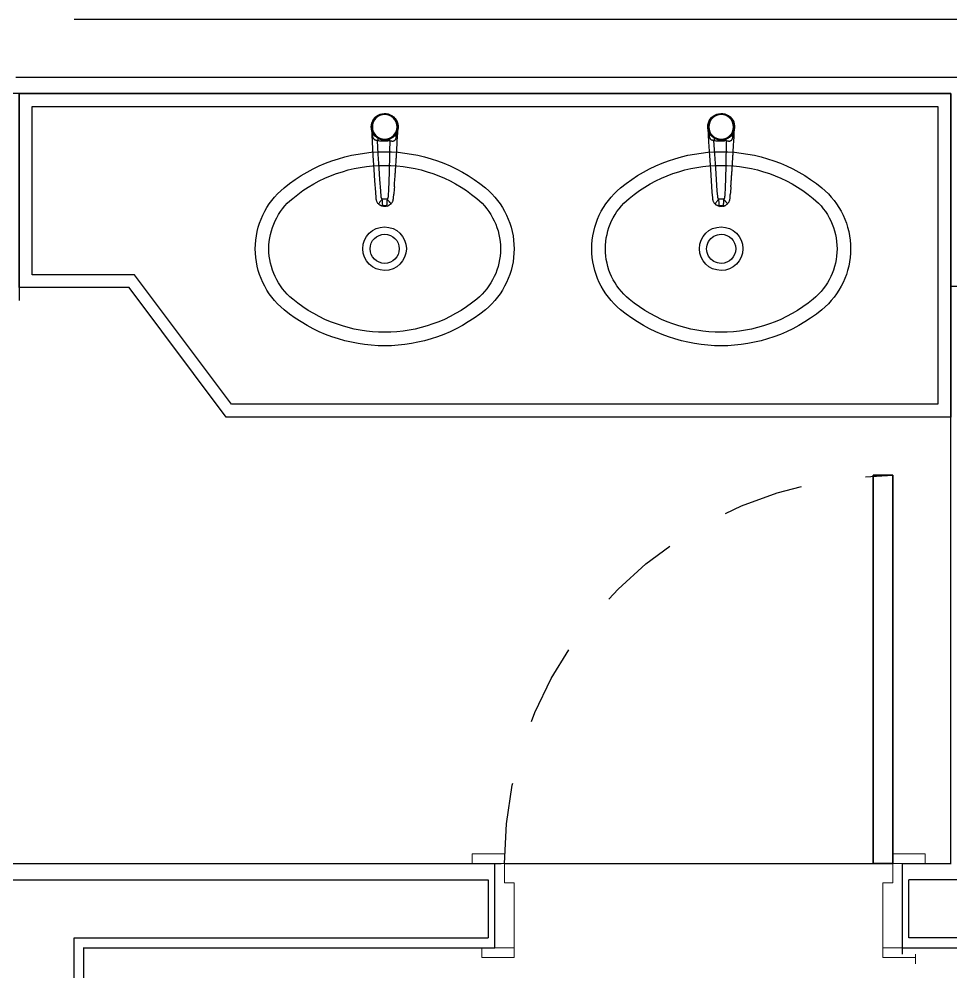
# Model space of a CAD drawing. Header units: millimetres. Extents: x 188.6 to 263.2, y 40.1 to 120.1.
# Drawn here: x 190.566 to 192.006, y 81.512 to 82.985 of the extents above; entities that cross this region are included whole.
import ezdxf

# ---------------------------------------------------------------- set-up
doc = ezdxf.new("R2010")
doc.units = ezdxf.units.MM
doc.linetypes.add('XREF-TIPO$0$HIDDEN2', pattern=[0.1875, 0.125, -0.0625])
doc.layers.add('ARQ', color=8, linetype='Continuous')

# ---------------------------------------------------------------- blocks, each defined once
blk = doc.blocks.new('XREF-TIPO$0$L59_p')
at = {"color": 252}
blk.add_lwpolyline([(0.1556, 0.0941, 0.358974), (-0.1556, 0.0941, 0.471698), (-0.1556, -0.0941, 0.358974), (0.1556, -0.0941, 0.471698)], format="xyb", close=True, dxfattribs=at)
for points in [[(0.1422, 0.0779, 0.358974), (-0.1422, 0.0779, 0.471698), (-0.1422, -0.0779, 0.358974), (0.1422, -0.0779, 0.471698)], [(0, 0.0225, 1), (0, -0.0225, 1)]]:
    blk.add_lwpolyline(points, format="xyb", close=True)
blk.add_lwpolyline([(0.0335, 0, 336.274616), (0.0335, -0.0004)], format="xyb")
blk = doc.blocks.new('XREF-TIPO$0$1198c35_p')
for p, q in [((-0.0114, 0.0111), (-0.0114, 0.0115)), ((-0.0114, 0.0111), (-0.0114, 0.0111)), ((0.0297, 0.0128), (0.0297, 0.0128)), ((0.0297, 0.0126), (0.0297, 0.0127)), ((0.004, -0.0054), (0.004, -0.0073)), ((0.004, -0.0054), (0.0141, -0.0054)), ((0.0141, -0.0073), (0.004, -0.0073)), ((0.0141, -0.0054), (0.0141, -0.0073)), ((0.0054, -0.0974), (0.0128, -0.0974)), ((0.0226, -0.0968), (0.0226, -0.097)), ((0.0061, -0.1075), (0.0121, -0.1075))]:
    blk.add_line(p, q)
for points in [[(-0.0077, -0.0516, 0), (-0.0078, -0.0508, 0), (-0.0078, -0.0496, 0), (-0.0079, -0.0488, 0), (-0.008, -0.0479, 0), (-0.008, -0.0476, 0), (-0.008, -0.0474, 0), (-0.008, -0.0471, 0), (-0.008, -0.0468, 0), (-0.008, -0.0466, 0), (-0.0081, -0.0463, 0), (-0.0082, -0.0435, 0), (-0.0084, -0.0409, 0), (-0.0086, -0.0384, 0), (-0.0087, -0.0361, 0), (-0.0088, -0.0347, 0), (-0.0089, -0.033, 0), (-0.009, -0.0313, 0), (-0.0091, -0.0297, 0), (-0.0092, -0.0281, 0), (-0.0094, -0.0246, 0), (-0.0096, -0.0211, 0), (-0.0098, -0.0177, 0), (-0.01, -0.0141, 0), (-0.0104, -0.0076, 0), (-0.0108, -0.0012, 0), (-0.0111, 0.005, 0), (-0.0114, 0.0111, 0)], [(-0.0088, -0.0025, 0), (-0.0096, 0.0002, 0), (-0.0102, 0.003, 0), (-0.0109, 0.0065, 0), (-0.0112, 0.0086, 0), (-0.0113, 0.0098, 0), (-0.0114, 0.0105, 0), (-0.0114, 0.0108, 0), (-0.0114, 0.0108, 0), (-0.0114, 0.0109, 0), (-0.0114, 0.011, 0), (-0.0114, 0.011, 0), (-0.0114, 0.0111, 0), (-0.0114, 0.0111, 0), (-0.0114, 0.0111, 0), (-0.0114, 0.0111, 0), (-0.0114, 0.0111, 0), (-0.0114, 0.0111, 0)], [(-0.0086, 0.0036, 0), (-0.0081, 0.0025, 0), (-0.0079, 0.0012, 0), (-0.008, -0.0002, 0), (-0.0084, -0.0016, 0), (-0.0088, -0.0025, 0)], [(-0.0086, 0.0036, 0), (-0.0082, 0.0029, 0), (-0.0075, 0.0019, 0), (-0.0067, 0.001, 0), (-0.0058, 0, 0), (-0.0047, -0.0009, 0), (-0.0035, -0.0019, 0), (-0.0023, -0.0027, 0), (-0.0014, -0.0033, 0), (-0.0005, -0.0037, 0), (0.0005, -0.0042, 0), (0.0014, -0.0046, 0)], [(0.0194, -0.0033, 0), (0.0205, -0.0026, 0), (0.022, -0.0016, 0), (0.0233, -0.0004, 0), (0.0242, 0.0004, 0), (0.0251, 0.0013, 0), (0.0257, 0.0022, 0), (0.0264, 0.0031, 0), (0.027, 0.0042, 0), (0.0277, 0.0053, 0)], [(0.0279, 0.0002, 0), (0.0277, -0.0007, 0), (0.0274, -0.0016, 0), (0.0271, -0.0024, 0), (0.0267, -0.0032, 0), (0.0264, -0.0037, 0), (0.026, -0.0042, 0), (0.0258, -0.0045, 0), (0.0255, -0.0047, 0), (0.0252, -0.005, 0), (0.0248, -0.0052, 0), (0.0244, -0.0054, 0), (0.0242, -0.0055, 0), (0.0239, -0.0056, 0), (0.0236, -0.0057, 0), (0.0232, -0.0058, 0), (0.0227, -0.0059, 0), (0.0221, -0.006, 0), (0.0217, -0.006, 0), (0.0213, -0.0061, 0), (0.0209, -0.0062, 0), (0.0208, -0.0063, 0), (0.0206, -0.0063, 0), (0.0204, -0.0064, 0), (0.0203, -0.0065, 0)], [(0.0297, 0.0125, 0), (0.0285, -0.0088, 0), (0.0273, -0.0301, 0), (0.0259, -0.0514, 0), (0.0247, -0.0689, 0), (0.0234, -0.0865, 0), (0.0227, -0.0952, 0), (0.0226, -0.0962, 0), (0.0226, -0.0966, 0), (0.0226, -0.0968, 0)], [(0.0277, 0.0053, 0), (0.0273, 0.0042, 0), (0.0272, 0.0029, 0), (0.0274, 0.0015, 0), (0.0279, 0.0002, 0)], [(0.0297, 0.0125, 0), (0.0297, 0.0125, 0), (0.0297, 0.0125, 0), (0.0297, 0.0125, 0), (0.0297, 0.0125, 0), (0.0297, 0.0125, 0), (0.0297, 0.0125, 0), (0.0297, 0.0125, 0), (0.0297, 0.0124, 0), (0.0297, 0.0124, 0), (0.0297, 0.0123, 0), (0.0296, 0.0123, 0), (0.0296, 0.0121, 0), (0.0296, 0.0112, 0), (0.0295, 0.0103, 0), (0.0291, 0.0066, 0), (0.0285, 0.0029, 0), (0.0279, 0.0002, 0)], [(0.0011, -0.0071, 0), (0.0011, -0.0071, 0), (0.001, -0.0071, 0), (0.0008, -0.0071, 0), (0.0006, -0.0071, 0), (0.0003, -0.0071, 0), (0, -0.0071, 0), (-0.0008, -0.0073, 0), (-0.0016, -0.0074, 0), (-0.0021, -0.0075, 0), (-0.0027, -0.0075, 0), (-0.003, -0.0076, 0), (-0.0034, -0.0076, 0), (-0.0037, -0.0076, 0), (-0.004, -0.0075, 0), (-0.0042, -0.0075, 0), (-0.0045, -0.0074, 0), (-0.0048, -0.0074, 0), (-0.0051, -0.0073, 0), (-0.0055, -0.0071, 0), (-0.0059, -0.0069, 0), (-0.0061, -0.0067, 0), (-0.0064, -0.0066, 0), (-0.0067, -0.0062, 0), (-0.0071, -0.0059, 0), (-0.0074, -0.0055, 0), (-0.0077, -0.0051, 0), (-0.008, -0.0044, 0), (-0.0084, -0.0037, 0), (-0.0086, -0.0031, 0), (-0.0088, -0.0025, 0)], [(0.0011, -0.0071, 0), (0.0012, -0.0103, 0), (0.0013, -0.0136, 0), (0.0014, -0.0172, 0), (0.0015, -0.021, 0), (0.0016, -0.0245, 0), (0.0017, -0.0281, 0), (0.0017, -0.0293, 0), (0.0017, -0.0303, 0), (0.0017, -0.0312, 0), (0.0017, -0.0322, 0), (0.0018, -0.0332, 0), (0.0019, -0.0389, 0), (0.002, -0.0445, 0), (0.002, -0.0456, 0), (0.002, -0.0467, 0), (0.002, -0.0478, 0), (0.0021, -0.049, 0), (0.0021, -0.0501, 0), (0.0021, -0.0512, 0), (0.0021, -0.0523, 0), (0.0022, -0.0534, 0), (0.0023, -0.0572, 0), (0.0024, -0.0609, 0), (0.0025, -0.0645, 0), (0.0026, -0.0679, 0), (0.0027, -0.0708, 0), (0.0028, -0.0735, 0), (0.0028, -0.0742, 0), (0.0028, -0.0749, 0), (0.0029, -0.0756, 0), (0.0029, -0.0763, 0), (0.0029, -0.077, 0), (0.0029, -0.0777, 0), (0.003, -0.0798, 0), (0.0031, -0.0818, 0), (0.0032, -0.0839, 0), (0.0033, -0.0859, 0), (0.0035, -0.0879, 0), (0.0036, -0.0898, 0), (0.0036, -0.0902, 0), (0.0036, -0.0906, 0), (0.0036, -0.091, 0), (0.0037, -0.0914, 0), (0.0037, -0.0917, 0), (0.0037, -0.0921, 0), (0.0037, -0.0925, 0), (0.0038, -0.0929, 0), (0.0038, -0.0933, 0), (0.0038, -0.0936, 0), (0.0038, -0.0939, 0), (0.0039, -0.0942, 0), (0.0039, -0.0944, 0), (0.0039, -0.0946, 0), (0.0039, -0.0948, 0), (0.004, -0.095, 0), (0.004, -0.0952, 0), (0.0041, -0.0953, 0), (0.0041, -0.0955, 0), (0.0042, -0.0956, 0), (0.0043, -0.096, 0), (0.0045, -0.0963, 0), (0.0047, -0.0966, 0), (0.0049, -0.0969, 0), (0.0051, -0.0971, 0), (0.0054, -0.0974, 0)], [(0.0128, -0.0974, 0), (0.0131, -0.0971, 0), (0.0134, -0.0967, 0), (0.0136, -0.0964, 0), (0.0138, -0.096, 0), (0.014, -0.0957, 0), (0.0141, -0.0954, 0), (0.0143, -0.0948, 0), (0.0144, -0.0943, 0), (0.0144, -0.0937, 0), (0.0144, -0.0931, 0), (0.0151, -0.0844, 0), (0.0164, -0.0669, 0), (0.0176, -0.0494, 0), (0.019, -0.028, 0), (0.0203, -0.0065, 0)], [(0.0203, -0.0065, 0), (0.0188, -0.0069, 0), (0.0173, -0.0071, 0), (0.0157, -0.0072, 0), (0.0141, -0.0073, 0)], [(0.0194, -0.0033, 0), (0.0199, -0.0051, 0), (0.0203, -0.0065, 0)], [(-0.0058, -0.0785, 0), (-0.0059, -0.0776, 0), (-0.0059, -0.0772, 0), (-0.006, -0.0767, 0), (-0.006, -0.0762, 0), (-0.006, -0.0756, 0), (-0.0061, -0.0751, 0), (-0.0061, -0.0748, 0), (-0.0061, -0.0745, 0), (-0.0061, -0.0742, 0), (-0.0063, -0.0726, 0), (-0.0064, -0.0709, 0), (-0.0065, -0.0691, 0), (-0.0066, -0.0672, 0), (-0.0068, -0.0652, 0), (-0.0069, -0.0632, 0), (-0.007, -0.0614, 0), (-0.0072, -0.0597, 0), (-0.0073, -0.0579, 0), (-0.0074, -0.0561, 0), (-0.0074, -0.0556, 0), (-0.0075, -0.0551, 0), (-0.0075, -0.0549, 0), (-0.0075, -0.0548, 0), (-0.0075, -0.0547, 0), (-0.0075, -0.0544, 0), (-0.0076, -0.054, 0), (-0.0076, -0.0534, 0), (-0.0076, -0.0527, 0), (-0.0077, -0.0518, 0), (-0.0077, -0.0516, 0)], [(-0.0039, -0.0992, 0), (-0.004, -0.0989, 0), (-0.0041, -0.0984, 0), (-0.0042, -0.0979, 0), (-0.0043, -0.0976, 0), (-0.0043, -0.0975, 0), (-0.0043, -0.0975, 0), (-0.0043, -0.0975, 0), (-0.0043, -0.0974, 0), (-0.0043, -0.0974, 0), (-0.0043, -0.0974, 0), (-0.0043, -0.0974, 0), (-0.0043, -0.0974, 0), (-0.0043, -0.0974, 0), (-0.0043, -0.0974, 0), (-0.0043, -0.0974, 0), (-0.0045, -0.0962, 0), (-0.0045, -0.0954, 0), (-0.0046, -0.0947, 0), (-0.0046, -0.0939, 0), (-0.0047, -0.0932, 0), (-0.0048, -0.0925, 0), (-0.0048, -0.0918, 0), (-0.0049, -0.0913, 0), (-0.0049, -0.0907, 0), (-0.0049, -0.0902, 0), (-0.005, -0.0897, 0)], [(-0.0002, -0.1049, 0), (-0.001, -0.1041, 0), (-0.0018, -0.1032, 0), (-0.0024, -0.1023, 0), (-0.003, -0.1014, 0), (-0.0033, -0.1007, 0), (-0.0036, -0.1001, 0), (-0.0038, -0.0994, 0), (-0.0039, -0.0992, 0)], [(0.0054, -0.0974, 0), (0.005, -0.0977, 0), (0.0047, -0.0981, 0), (0.0043, -0.0985, 0), (0.0039, -0.099, 0), (0.0035, -0.0994, 0), (0.0032, -0.0998, 0), (0.0028, -0.1003, 0), (0.0024, -0.1007, 0), (0.0021, -0.1011, 0), (0.0017, -0.1015, 0), (0.0014, -0.1019, 0), (0.0011, -0.1023, 0), (0.0009, -0.1027, 0), (0.0006, -0.103, 0), (0.0004, -0.1034, 0), (0.0002, -0.1036, 0), (0.0001, -0.1039, 0), (-0.0001, -0.1041, 0), (-0.0002, -0.1043, 0), (-0.0002, -0.1045, 0), (-0.0003, -0.1046, 0), (-0.0003, -0.1048, 0), (-0.0003, -0.1048, 0), (-0.0002, -0.1049, 0)], [(0.0054, -0.0974, 0), (0.0054, -0.0981, 0), (0.0055, -0.0988, 0), (0.0055, -0.0996, 0), (0.0056, -0.1003, 0), (0.0056, -0.101, 0), (0.0057, -0.1016, 0), (0.0057, -0.1023, 0), (0.0057, -0.103, 0), (0.0058, -0.1036, 0), (0.0058, -0.1042, 0), (0.0059, -0.1046, 0), (0.0059, -0.105, 0), (0.0059, -0.1054, 0), (0.0059, -0.1058, 0), (0.006, -0.1063, 0), (0.006, -0.1066, 0), (0.006, -0.1069, 0), (0.0061, -0.1072, 0), (0.0061, -0.1074, 0), (0.0061, -0.1075, 0)], [(0.0121, -0.1075, 0), (0.0121, -0.1074, 0), (0.0121, -0.1072, 0), (0.0121, -0.107, 0), (0.0121, -0.1068, 0), (0.0122, -0.1065, 0), (0.0122, -0.1061, 0), (0.0122, -0.1057, 0), (0.0123, -0.1052, 0), (0.0123, -0.1047, 0), (0.0123, -0.1042, 0), (0.0124, -0.1036, 0), (0.0124, -0.103, 0), (0.0125, -0.1024, 0), (0.0125, -0.102, 0), (0.0125, -0.1013, 0), (0.0126, -0.1005, 0), (0.0126, -0.0998, 0), (0.0127, -0.0991, 0), (0.0127, -0.0986, 0), (0.0127, -0.098, 0), (0.0128, -0.0974, 0)], [(0.0128, -0.0974, 0), (0.0138, -0.0984, 0), (0.0147, -0.0995, 0), (0.0156, -0.1005, 0), (0.0164, -0.1015, 0), (0.0171, -0.1025, 0), (0.0177, -0.1033, 0), (0.0181, -0.1039, 0), (0.0183, -0.1044, 0), (0.0184, -0.1048, 0), (0.0184, -0.1049, 0)], [(0.0222, -0.0989, 0), (0.0222, -0.0989, 0), (0.0219, -0.0997, 0), (0.0215, -0.1006, 0), (0.0211, -0.1014, 0), (0.0206, -0.1024, 0), (0.0199, -0.1033, 0), (0.0192, -0.1041, 0), (0.0184, -0.1049, 0)], [(0.0226, -0.097, 0), (0.0226, -0.097, 0), (0.0225, -0.0975, 0), (0.0224, -0.0979, 0), (0.0223, -0.0984, 0), (0.0222, -0.0989, 0), (0.0222, -0.0989, 0)], [(0.0061, -0.1075, 0), (0.0047, -0.1075, 0), (0.0033, -0.1071, 0), (0.0021, -0.1066, 0), (0.0015, -0.1063, 0)], [(0.0059, -0.1082, 0), (0.0056, -0.1081, 0), (0.005, -0.1079, 0), (0.0045, -0.1078, 0), (0.004, -0.1076, 0), (0.0036, -0.1074, 0), (0.003, -0.1071, 0), (0.0025, -0.1069, 0), (0.0021, -0.1066, 0)], [(0.0061, -0.1075, 0), (0.0064, -0.1077, 0), (0.0069, -0.1079, 0), (0.0072, -0.1081, 0), (0.0074, -0.1081, 0), (0.0077, -0.1082, 0), (0.0078, -0.1082, 0), (0.0079, -0.1083, 0), (0.008, -0.1083, 0), (0.0081, -0.1083, 0)], [(0.0081, -0.1083, 0), (0.0071, -0.1083, 0), (0.007, -0.1083, 0)], [(0.007, -0.1083, 0), (0.008, -0.1084, 0), (0.0088, -0.1085, 0), (0.0095, -0.1084, 0), (0.0103, -0.1084, 0), (0.011, -0.1084, 0)], [(0.0081, -0.1083, 0), (0.0082, -0.1083, 0), (0.0084, -0.1084, 0), (0.0085, -0.1084, 0), (0.0086, -0.1084, 0), (0.0087, -0.1084, 0), (0.0088, -0.1084, 0), (0.0089, -0.1084, 0), (0.0089, -0.1084, 0), (0.0089, -0.1084, 0), (0.009, -0.1084, 0), (0.009, -0.1084, 0), (0.0091, -0.1084, 0), (0.0091, -0.1084, 0), (0.0092, -0.1084, 0), (0.0092, -0.1084, 0), (0.0093, -0.1084, 0), (0.0094, -0.1084, 0), (0.0095, -0.1084, 0), (0.0096, -0.1084, 0), (0.0098, -0.1083, 0), (0.0101, -0.1083, 0)], [(0.0101, -0.1083, 0), (0.0102, -0.1083, 0), (0.0103, -0.1082, 0), (0.0104, -0.1082, 0), (0.0107, -0.1082, 0), (0.0109, -0.1081, 0), (0.0111, -0.108, 0), (0.0114, -0.1079, 0), (0.0116, -0.1078, 0), (0.0121, -0.1075, 0)], [(0.011, -0.1084, 0), (0.0101, -0.1083, 0)], [(0.0121, -0.1075, 0), (0.0135, -0.1075, 0), (0.0148, -0.1071, 0), (0.0161, -0.1066, 0), (0.0166, -0.1063, 0)], [(0.0184, -0.1049, 0), (0.018, -0.1053, 0), (0.0176, -0.1056, 0), (0.0172, -0.1059, 0), (0.0171, -0.106, 0), (0.017, -0.1061, 0), (0.0169, -0.1061, 0), (0.0168, -0.1062, 0), (0.0167, -0.1062, 0), (0.0167, -0.1062, 0), (0.0166, -0.1063, 0), (0.0166, -0.1063, 0), (0.0166, -0.1063, 0), (0.0166, -0.1063, 0)]]:
    blk.add_polyline3d(points)
blk.add_circle((0.0091, 0.0144), 0.0191)
for centre, radius, start, end in [((0.0091, 0.0144), 0.0207, 0, 211.2083), ((0.0091, 0.0144), 0.0204, 284.4666, 255.5334), ((0.0091, 0.0144), 0.0195, 0, 180), ((0.0091, 0.0144), 0.0195, 180, 0), ((0.0091, 0.0144), 0.0195, 180, 270), ((0.0091, 0.0144), 0.0195, 270, 0), ((0.0091, 0.0144), 0.0207, 334.1045, 0), ((-0.568, 0.0551), 0.5726, 353.7595, 354.015), ((0.0039, 0.0193), 0.0265, 264.0406, 270.134), ((0.009, 0.0145), 0.0205, 248.4737, 255.9324), ((0.0092, 0.0145), 0.0205, 284.0619, 300.0027), ((3.0095, 0.1438), 3.0235, 184.2155, 184.4292), ((0.0089, -0.095), 0.0135, 227.2407, 236.8896), ((0.0083, -0.0975), 0.0109, 257.2283, 263.0963), ((0.0098, -0.0976), 0.0109, 276.4456, 282.3614), ((0.0092, -0.0949), 0.0136, 282.4001, 303.0332)]:
    blk.add_arc(centre, radius, start, end)
blk = doc.blocks.new('XREF-TIPO$0$A$C2D591F4F')
at = {"color": 0}
blk.add_blockref('XREF-TIPO$0$L59_p', (0.2, 0.209), dxfattribs=at)
at = {"color": 0, "rotation": 180}
blk.add_blockref('XREF-TIPO$0$1198c35_p', (0.2091, 0.035), dxfattribs=at)
blk = doc.blocks.new('XREF-TIPO$0$A$C2D591F4F-flat-1')
for p, q in [((0.0222, -0.1794), (0.0222, -0.1794)), ((0.0224, -0.1794), (0.0222, -0.1794)), ((0.1318, -0.1865), (0.132, -0.1865)), ((0.0404, -0.1949), (0.0422, -0.1949)), ((0.0404, -0.2051), (0.0404, -0.1949)), ((0.0404, -0.2051), (0.0422, -0.2051)), ((0.0422, -0.1949), (0.0422, -0.2051)), ((0.1324, -0.2037), (0.1324, -0.1963)), ((0.1425, -0.203), (0.1425, -0.197)), ((0.0239, -0.2205), (0.0235, -0.2205)), ((0.0239, -0.2205), (0.0239, -0.2205))]:
    blk.add_line(p, q)
for points in [[(0.3031, -0.3556, 0.358974), (0.3031, -0.0444, 0.471698), (0.1149, -0.0444, 0.358974), (0.1149, -0.3556, 0.471698)], [(0.2869, -0.3422, 0.358974), (0.2869, -0.0578, 0.471698), (0.1311, -0.0578, 0.358974), (0.1311, -0.3422, 0.471698)], [(0.2315, -0.2, 1), (0.1865, -0.2, 1)]]:
    blk.add_lwpolyline(points, format="xyb", close=True)
blk.add_lwpolyline([(0.209, -0.2335, 336.274616), (0.2086, -0.2335)], format="xyb")
for points in [[(0.0225, -0.1794, 0), (0.0225, -0.1794, 0), (0.0225, -0.1794, 0), (0.0225, -0.1794, 0), (0.0225, -0.1794, 0), (0.0225, -0.1794, 0), (0.0225, -0.1794, 0), (0.0225, -0.1794, 0), (0.0226, -0.1794, 0), (0.0226, -0.1794, 0), (0.0227, -0.1794, 0), (0.0227, -0.1794, 0), (0.0229, -0.1794, 0), (0.0238, -0.1795, 0), (0.0247, -0.1796, 0), (0.0284, -0.18, 0), (0.0321, -0.1806, 0), (0.0348, -0.1811, 0)], [(0.0225, -0.1794, 0), (0.0438, -0.1805, 0), (0.0651, -0.1818, 0), (0.0864, -0.1832, 0), (0.1039, -0.1844, 0), (0.1215, -0.1857, 0), (0.1302, -0.1863, 0), (0.1312, -0.1864, 0), (0.1316, -0.1864, 0), (0.1318, -0.1865, 0)], [(0.0297, -0.1814, 0), (0.0308, -0.1818, 0), (0.0321, -0.1819, 0), (0.0334, -0.1816, 0), (0.0348, -0.1811, 0)], [(0.0382, -0.1896, 0), (0.0376, -0.1885, 0), (0.0365, -0.1871, 0), (0.0354, -0.1857, 0), (0.0345, -0.1848, 0), (0.0336, -0.184, 0), (0.0328, -0.1833, 0), (0.0319, -0.1827, 0), (0.0308, -0.182, 0), (0.0297, -0.1814, 0)], [(0.0348, -0.1811, 0), (0.0357, -0.1813, 0), (0.0366, -0.1816, 0), (0.0374, -0.1819, 0), (0.0382, -0.1824, 0), (0.0387, -0.1827, 0), (0.0392, -0.183, 0), (0.0395, -0.1833, 0), (0.0397, -0.1836, 0), (0.04, -0.1839, 0), (0.0402, -0.1842, 0), (0.0404, -0.1846, 0), (0.0405, -0.1849, 0), (0.0406, -0.1852, 0), (0.0407, -0.1854, 0), (0.0408, -0.1858, 0), (0.0409, -0.1864, 0), (0.041, -0.1869, 0), (0.041, -0.1873, 0), (0.0411, -0.1877, 0), (0.0412, -0.1881, 0), (0.0413, -0.1883, 0), (0.0413, -0.1885, 0), (0.0414, -0.1886, 0), (0.0415, -0.1888, 0)], [(0.0382, -0.1896, 0), (0.0401, -0.1892, 0), (0.0415, -0.1888, 0)], [(0.0415, -0.1888, 0), (0.0418, -0.1903, 0), (0.0421, -0.1918, 0), (0.0422, -0.1933, 0), (0.0422, -0.1949, 0)], [(0.1324, -0.1963, 0), (0.132, -0.196, 0), (0.1317, -0.1957, 0), (0.1314, -0.1954, 0), (0.131, -0.1952, 0), (0.1307, -0.1951, 0), (0.1303, -0.1949, 0), (0.1298, -0.1948, 0), (0.1293, -0.1947, 0), (0.1287, -0.1946, 0), (0.1281, -0.1946, 0), (0.1194, -0.1939, 0), (0.1019, -0.1926, 0), (0.0844, -0.1914, 0), (0.063, -0.1901, 0), (0.0415, -0.1888, 0)], [(0.132, -0.1865, 0), (0.132, -0.1865, 0), (0.1325, -0.1865, 0), (0.1329, -0.1866, 0), (0.1334, -0.1867, 0), (0.1339, -0.1869, 0), (0.1339, -0.1869, 0)], [(0.1324, -0.1963, 0), (0.1334, -0.1953, 0), (0.1345, -0.1943, 0), (0.1355, -0.1935, 0), (0.1365, -0.1926, 0), (0.1375, -0.192, 0), (0.1383, -0.1914, 0), (0.1389, -0.191, 0), (0.1394, -0.1907, 0), (0.1398, -0.1906, 0), (0.1399, -0.1907, 0)], [(0.1339, -0.1869, 0), (0.1339, -0.1869, 0), (0.1347, -0.1871, 0), (0.1356, -0.1875, 0), (0.1364, -0.1879, 0), (0.1374, -0.1885, 0), (0.1383, -0.1891, 0), (0.1391, -0.1899, 0), (0.1399, -0.1907, 0)], [(0.1399, -0.1907, 0), (0.1402, -0.1911, 0), (0.1406, -0.1914, 0), (0.1409, -0.1918, 0), (0.141, -0.192, 0), (0.141, -0.1921, 0), (0.1411, -0.1922, 0), (0.1412, -0.1923, 0), (0.1412, -0.1923, 0), (0.1412, -0.1924, 0), (0.1413, -0.1924, 0), (0.1413, -0.1924, 0), (0.1413, -0.1924, 0), (0.1413, -0.1924, 0)], [(0.0421, -0.2079, 0), (0.0453, -0.2078, 0), (0.0486, -0.2077, 0), (0.0522, -0.2076, 0), (0.056, -0.2075, 0), (0.0595, -0.2075, 0), (0.0631, -0.2074, 0), (0.0642, -0.2074, 0), (0.0652, -0.2073, 0), (0.0662, -0.2073, 0), (0.0672, -0.2073, 0), (0.0682, -0.2073, 0), (0.0739, -0.2072, 0), (0.0795, -0.2071, 0), (0.0806, -0.2071, 0), (0.0817, -0.207, 0), (0.0828, -0.207, 0), (0.0839, -0.207, 0), (0.0851, -0.207, 0), (0.0862, -0.2069, 0), (0.0873, -0.2069, 0), (0.0884, -0.2069, 0), (0.0922, -0.2068, 0), (0.0959, -0.2067, 0), (0.0994, -0.2066, 0), (0.1029, -0.2065, 0), (0.1057, -0.2064, 0), (0.1085, -0.2063, 0), (0.1092, -0.2063, 0), (0.1099, -0.2062, 0), (0.1106, -0.2062, 0), (0.1113, -0.2062, 0), (0.112, -0.2061, 0), (0.1127, -0.2061, 0), (0.1148, -0.206, 0), (0.1168, -0.2059, 0), (0.1189, -0.2058, 0), (0.1209, -0.2057, 0), (0.1229, -0.2056, 0), (0.1248, -0.2055, 0), (0.1252, -0.2055, 0), (0.1256, -0.2054, 0), (0.126, -0.2054, 0), (0.1264, -0.2054, 0), (0.1267, -0.2054, 0), (0.1271, -0.2053, 0), (0.1275, -0.2053, 0), (0.1278, -0.2053, 0), (0.1282, -0.2053, 0), (0.1286, -0.2052, 0), (0.1289, -0.2052, 0), (0.1292, -0.2052, 0), (0.1294, -0.2052, 0), (0.1296, -0.2051, 0), (0.1298, -0.2051, 0), (0.13, -0.2051, 0), (0.1302, -0.205, 0), (0.1303, -0.205, 0), (0.1305, -0.2049, 0), (0.1306, -0.2049, 0), (0.131, -0.2047, 0), (0.1313, -0.2045, 0), (0.1316, -0.2043, 0), (0.1318, -0.2041, 0), (0.1321, -0.2039, 0), (0.1324, -0.2037, 0)], [(0.1425, -0.197, 0), (0.1424, -0.197, 0), (0.1422, -0.1969, 0), (0.142, -0.1969, 0), (0.1418, -0.1969, 0), (0.1415, -0.1969, 0), (0.1411, -0.1969, 0), (0.1407, -0.1968, 0), (0.1402, -0.1968, 0), (0.1397, -0.1968, 0), (0.1392, -0.1967, 0), (0.1386, -0.1967, 0), (0.138, -0.1966, 0), (0.1374, -0.1966, 0), (0.137, -0.1966, 0), (0.1363, -0.1965, 0), (0.1355, -0.1965, 0), (0.1348, -0.1964, 0), (0.1341, -0.1964, 0), (0.1336, -0.1963, 0), (0.133, -0.1963, 0), (0.1324, -0.1963, 0)], [(0.1324, -0.2037, 0), (0.1331, -0.2036, 0), (0.1338, -0.2036, 0), (0.1346, -0.2035, 0), (0.1353, -0.2035, 0), (0.136, -0.2034, 0), (0.1366, -0.2034, 0), (0.1373, -0.2034, 0), (0.138, -0.2033, 0), (0.1386, -0.2033, 0), (0.1392, -0.2032, 0), (0.1396, -0.2032, 0), (0.14, -0.2032, 0), (0.1404, -0.2031, 0), (0.1408, -0.2031, 0), (0.1413, -0.2031, 0), (0.1416, -0.203, 0), (0.1419, -0.203, 0), (0.1422, -0.203, 0), (0.1424, -0.203, 0), (0.1425, -0.203, 0)], [(0.1324, -0.2037, 0), (0.1327, -0.204, 0), (0.1331, -0.2044, 0), (0.1335, -0.2048, 0), (0.134, -0.2051, 0), (0.1344, -0.2055, 0), (0.1348, -0.2059, 0), (0.1352, -0.2063, 0), (0.1357, -0.2066, 0), (0.1361, -0.207, 0), (0.1365, -0.2073, 0), (0.1369, -0.2076, 0), (0.1373, -0.2079, 0), (0.1377, -0.2082, 0), (0.138, -0.2084, 0), (0.1383, -0.2087, 0), (0.1386, -0.2088, 0), (0.1389, -0.209, 0), (0.1391, -0.2091, 0), (0.1393, -0.2092, 0), (0.1395, -0.2093, 0), (0.1396, -0.2093, 0), (0.1397, -0.2093, 0), (0.1398, -0.2093, 0), (0.1399, -0.2093, 0)], [(0.1425, -0.197, 0), (0.1424, -0.1956, 0), (0.1421, -0.1942, 0), (0.1416, -0.193, 0), (0.1413, -0.1924, 0)], [(0.1425, -0.203, 0), (0.1424, -0.2044, 0), (0.1421, -0.2057, 0), (0.1416, -0.207, 0), (0.1413, -0.2075, 0)], [(0.1431, -0.2031, 0), (0.1431, -0.2035, 0), (0.1429, -0.204, 0), (0.1427, -0.2045, 0), (0.1426, -0.205, 0), (0.1424, -0.2055, 0), (0.1421, -0.206, 0), (0.1418, -0.2066, 0), (0.1416, -0.207, 0)], [(0.1433, -0.199, 0), (0.1433, -0.1989, 0), (0.1432, -0.1987, 0), (0.1432, -0.1986, 0), (0.1431, -0.1984, 0), (0.1431, -0.1982, 0), (0.143, -0.198, 0), (0.1429, -0.1977, 0), (0.1428, -0.1974, 0), (0.1425, -0.197, 0)], [(0.1425, -0.203, 0), (0.1427, -0.2026, 0), (0.1429, -0.2022, 0), (0.1431, -0.2018, 0), (0.1431, -0.2016, 0), (0.1432, -0.2014, 0), (0.1432, -0.2012, 0), (0.1433, -0.2011, 0), (0.1433, -0.201, 0), (0.1433, -0.201, 0)], [(0.1433, -0.198, 0), (0.1433, -0.199, 0)], [(0.1433, -0.202, 0), (0.1434, -0.201, 0), (0.1434, -0.2003, 0), (0.1434, -0.1995, 0), (0.1434, -0.1988, 0), (0.1433, -0.198, 0)], [(0.1433, -0.201, 0), (0.1433, -0.2008, 0), (0.1433, -0.2006, 0), (0.1434, -0.2005, 0), (0.1434, -0.2005, 0), (0.1434, -0.2004, 0), (0.1434, -0.2003, 0), (0.1434, -0.2002, 0), (0.1434, -0.2002, 0), (0.1434, -0.2001, 0), (0.1434, -0.2001, 0), (0.1434, -0.2, 0), (0.1434, -0.2, 0), (0.1434, -0.1999, 0), (0.1434, -0.1999, 0), (0.1434, -0.1998, 0), (0.1434, -0.1998, 0), (0.1434, -0.1996, 0), (0.1434, -0.1995, 0), (0.1433, -0.1994, 0), (0.1433, -0.1993, 0), (0.1433, -0.199, 0)], [(0.1433, -0.201, 0), (0.1433, -0.202, 0), (0.1433, -0.202, 0)], [(0.0866, -0.2168, 0), (0.0858, -0.2168, 0), (0.0846, -0.2169, 0), (0.0838, -0.217, 0), (0.0829, -0.217, 0), (0.0826, -0.217, 0), (0.0824, -0.217, 0), (0.0821, -0.2171, 0), (0.0818, -0.2171, 0), (0.0816, -0.2171, 0), (0.0813, -0.2171, 0), (0.0785, -0.2173, 0), (0.0759, -0.2175, 0), (0.0734, -0.2176, 0), (0.0711, -0.2178, 0), (0.0697, -0.2179, 0), (0.068, -0.218, 0), (0.0663, -0.2181, 0), (0.0647, -0.2182, 0), (0.0631, -0.2183, 0), (0.0596, -0.2185, 0), (0.0561, -0.2187, 0), (0.0527, -0.2189, 0), (0.0491, -0.2191, 0), (0.0426, -0.2195, 0), (0.0362, -0.2198, 0), (0.03, -0.2202, 0), (0.0239, -0.2205, 0)], [(0.0375, -0.2179, 0), (0.0348, -0.2186, 0), (0.032, -0.2193, 0), (0.0284, -0.2199, 0), (0.0264, -0.2202, 0), (0.0252, -0.2204, 0), (0.0245, -0.2204, 0), (0.0242, -0.2204, 0), (0.0242, -0.2204, 0), (0.0241, -0.2205, 0), (0.024, -0.2205, 0), (0.024, -0.2205, 0), (0.0239, -0.2205, 0), (0.0239, -0.2205, 0), (0.0239, -0.2205, 0), (0.0239, -0.2205, 0), (0.0239, -0.2205, 0), (0.0239, -0.2205, 0)], [(0.0314, -0.2177, 0), (0.0321, -0.2172, 0), (0.033, -0.2165, 0), (0.034, -0.2158, 0), (0.035, -0.2148, 0), (0.0359, -0.2138, 0), (0.0369, -0.2126, 0), (0.0377, -0.2113, 0), (0.0382, -0.2104, 0), (0.0387, -0.2095, 0), (0.0392, -0.2086, 0), (0.0396, -0.2076, 0)], [(0.0314, -0.2177, 0), (0.0325, -0.2172, 0), (0.0338, -0.217, 0), (0.0352, -0.2171, 0), (0.0366, -0.2175, 0), (0.0375, -0.2179, 0)], [(0.0421, -0.2079, 0), (0.0421, -0.2079, 0), (0.0421, -0.2081, 0), (0.0421, -0.2083, 0), (0.042, -0.2085, 0), (0.0421, -0.2088, 0), (0.0421, -0.2091, 0), (0.0422, -0.2099, 0), (0.0424, -0.2107, 0), (0.0425, -0.2112, 0), (0.0425, -0.2117, 0), (0.0426, -0.2121, 0), (0.0426, -0.2124, 0), (0.0426, -0.2128, 0), (0.0425, -0.213, 0), (0.0425, -0.2133, 0), (0.0424, -0.2136, 0), (0.0424, -0.2139, 0), (0.0423, -0.2142, 0), (0.0421, -0.2146, 0), (0.0419, -0.215, 0), (0.0417, -0.2152, 0), (0.0416, -0.2154, 0), (0.0412, -0.2158, 0), (0.0409, -0.2161, 0), (0.0405, -0.2164, 0), (0.0401, -0.2167, 0), (0.0394, -0.2171, 0), (0.0387, -0.2174, 0), (0.0381, -0.2176, 0), (0.0375, -0.2179, 0)], [(0.1134, -0.2149, 0), (0.1126, -0.2149, 0), (0.1121, -0.215, 0), (0.1117, -0.215, 0), (0.1111, -0.2151, 0), (0.1106, -0.2151, 0), (0.1101, -0.2151, 0), (0.1098, -0.2152, 0), (0.1095, -0.2152, 0), (0.1092, -0.2152, 0), (0.1076, -0.2153, 0), (0.1059, -0.2154, 0), (0.104, -0.2156, 0), (0.1022, -0.2157, 0), (0.1002, -0.2158, 0), (0.0982, -0.216, 0), (0.0964, -0.2161, 0), (0.0947, -0.2162, 0), (0.0929, -0.2163, 0), (0.0911, -0.2165, 0), (0.0906, -0.2165, 0), (0.09, -0.2165, 0), (0.0899, -0.2165, 0), (0.0898, -0.2165, 0), (0.0896, -0.2166, 0), (0.0894, -0.2166, 0), (0.089, -0.2166, 0), (0.0884, -0.2166, 0), (0.0876, -0.2167, 0), (0.0868, -0.2168, 0), (0.0866, -0.2168, 0)], [(0.1342, -0.213, 0), (0.1339, -0.213, 0), (0.1334, -0.2132, 0), (0.1329, -0.2133, 0), (0.1326, -0.2133, 0), (0.1325, -0.2133, 0), (0.1325, -0.2134, 0), (0.1324, -0.2134, 0), (0.1324, -0.2134, 0), (0.1324, -0.2134, 0), (0.1324, -0.2134, 0), (0.1324, -0.2134, 0), (0.1324, -0.2134, 0), (0.1324, -0.2134, 0), (0.1324, -0.2134, 0), (0.1324, -0.2134, 0), (0.1312, -0.2135, 0), (0.1304, -0.2136, 0), (0.1297, -0.2136, 0), (0.1289, -0.2137, 0), (0.1282, -0.2138, 0), (0.1275, -0.2138, 0), (0.1268, -0.2139, 0), (0.1263, -0.2139, 0), (0.1257, -0.214, 0), (0.1251, -0.214, 0), (0.1247, -0.214, 0)], [(0.1399, -0.2093, 0), (0.1391, -0.2101, 0), (0.1382, -0.2108, 0), (0.1373, -0.2115, 0), (0.1364, -0.212, 0), (0.1357, -0.2124, 0), (0.1351, -0.2127, 0), (0.1344, -0.2129, 0), (0.1342, -0.213, 0)]]:
    blk.add_polyline3d(points)
blk.add_circle((0.0206, -0.2), 0.0191)
for centre, radius, start, end in [((0.0206, -0.2), 0.0207, 90, 301.2083), ((0.0206, -0.2), 0.0204, 14.4666, 345.5334), ((0.0206, -0.2), 0.0195, 90, 270), ((0.0206, -0.2), 0.0207, 64.1045, 90), ((0.0206, -0.2), 0.0195, 270, 90), ((0.0206, -0.2), 0.0195, 0, 90), ((0.0205, -0.1999), 0.0205, 14.0619, 30.0027), ((0.0206, -0.2), 0.0195, 270, 0), ((0.0205, -0.2001), 0.0205, 338.4737, 345.9324), ((0.0157, -0.2052), 0.0265, 354.0406, 0.134), ((0.1299, -0.1998), 0.0136, 12.4001, 33.0332), ((0.1325, -0.2007), 0.0109, 347.2283, 353.0963), ((0.1325, -0.1992), 0.0109, 6.4456, 12.3614), ((-0.0201, -0.7771), 0.5726, 83.7595, 84.015), ((-0.1088, 2.8004), 3.0235, 274.2155, 274.4292), ((0.13, -0.2001), 0.0135, 317.2407, 326.8896)]:
    blk.add_arc(centre, radius, start, end)
blk = doc.blocks.new('XREF-TIPO$0$A$C281A5909')
at = {"color": 0}
for p, q in [((0.05, 0.755), (0.08, 0.755)), ((0.05, 0.155), (0.05, 0.755)), ((0.08, 0.755), (0.05, 0.755)), ((0.05, 0.755), (0.05, 0.155)), ((0.08, 0.755), (0.08, 0.155)), ((0.08, 0.155), (0.08, 0.755)), ((0.035, 0.015), (0.035, 0.155)), ((0.08, 0.155), (0.05, 0.155)), ((0.05, 0.155), (0.08, 0.155)), ((0.65, 0.155), (0.08, 0.155)), ((0.665, 0.025), (0.665, 0.155))]:
    blk.add_line(p, q, dxfattribs=at)
at = {"color": 0, "lineweight": 13}
for p, q in [((0, 0.155), (0, 0.17)), ((0, 0.17), (0.05, 0.17)), ((0.65, 0.155), (0.65, 0.17)), ((0.65, 0.17), (0.7, 0.17)), ((0.7, 0.17), (0.7, 0.155)), ((0, 0.155), (0.05, 0.155)), ((0.05, 0.155), (0.035, 0.155)), ((0.05, 0.155), (0.05, 0.125)), ((0.665, 0.155), (0.65, 0.155)), ((0.65, 0.125), (0.65, 0.155)), ((0.65, 0.155), (0.7, 0.155)), ((0.05, 0.125), (0.065, 0.125)), ((0.065, 0.125), (0.065, 0.025)), ((0.635, 0.025), (0.635, 0.125)), ((0.635, 0.125), (0.65, 0.125)), ((0.065, 0.025), (0.015, 0.025)), ((0.015, 0), (0.015, 0.015)), ((0.035, 0.025), (0.065, 0.025)), ((0.065, 0.025), (0.065, 0.01)), ((0.635, 0.025), (0.665, 0.025)), ((0.635, 0.01), (0.635, 0.025)), ((0.685, 0.025), (0.635, 0.025)), ((0.685, 0.025), (0.685, 0.01)), ((0.065, 0.01), (0.015, 0.01)), ((0.685, 0.01), (0.635, 0.01))]:
    blk.add_line(p, q, dxfattribs=at)
at = {"color": 0, "linetype": 'XREF-TIPO$0$HIDDEN2'}
blk.add_arc((0.05, 0.155), 0.6, 0, 90, dxfattribs=at)
blk = doc.blocks.new('A$C0BE265FA')
at = {"layer": 'ARQ'}
for p, q in [((-20.67, -4.9099), (-18.3711, -4.9099)), ((-20.76, -4.9999), (-19.29, -4.9999)), ((-19.315, -5.0249), (-20.785, -5.0249)), ((-20.755, -5.0249), (-20.755, -5.3449)), ((-19.315, -5.3224), (-19.315, -5.0249)), ((-19.315, -6.216), (-19.315, -5.026)), ((-19.315, -5.3224), (-19.175, -5.3224)), ((-19.315, -6.2149), (-19.315, -5.921)), ((-20.845, -6.2149), (-20.01, -6.2149)), ((-19.39, -6.3449), (-19.39, -6.2149)), ((-19.39, -6.2149), (-19.315, -6.2149)), ((-20.82, -6.2399), (-20.03, -6.2399)), ((-20.03, -6.2399), (-20.03, -6.3299)), ((-20.02, -6.3299), (-20.02, -6.2399)), ((-19.38, -6.3299), (-19.38, -6.2399)), ((-19.29, -6.2399), (-19.38, -6.2399)), ((-20.67, -6.5197), (-20.67, -6.3297)), ((-20.67, -6.3299), (-20.03, -6.3299)), ((-17, -6.3299), (-19.38, -6.3299)), ((-20.655, -6.5447), (-20.655, -6.3447)), ((-20.655, -6.3449), (-20.02, -6.3449)), ((-19.39, -6.3449), (-17.015, -6.3449))]:
    blk.add_line(p, q, dxfattribs=at)
blk.add_lwpolyline([(-19.315, -5.5249), (-20.435, -5.5249), (-20.585, -5.3249), (-20.755, -5.3249), (-20.755, -5.0249), (-19.315, -5.0249), (-19.315, -5.5249)], dxfattribs=at)
blk.add_lwpolyline([(-19.315, -5.5249), (-20.435, -5.5249), (-20.585, -5.3249), (-20.755, -5.3249), (-20.755, -5.0249), (-19.315, -5.0249), (-19.315, -5.5249)], dxfattribs=at)
blk.add_lwpolyline([(-19.335, -5.5049), (-20.4267, -5.5049), (-20.5767, -5.3049), (-20.735, -5.3049), (-20.735, -5.0449), (-19.335, -5.0449)], close=True, dxfattribs=at)
blk.add_lwpolyline([(-19.335, -5.5049), (-20.4267, -5.5049), (-20.5767, -5.3049), (-20.735, -5.3049), (-20.735, -5.0449), (-19.335, -5.0449)], close=True, dxfattribs=at)
at = {"layer": 'ARQ', "extrusion": (0, 0, -1), "zscale": -1}
for name, p, rotation in [('XREF-TIPO$0$A$C2D591F4F-flat-1', (20.39, -5.0559), 270), ('XREF-TIPO$0$A$C2D591F4F', (19.87, -5.0559), 180.0000045490019)]:
    blk.add_blockref(name, p, dxfattribs=dict(at, rotation=rotation))
blk.add_blockref('XREF-TIPO$0$A$C281A5909', (19.355, -6.3699), dxfattribs=at)

msp = doc.modelspace()

# ---------------------------------------------------------------- block references
at = {"layer": 'ARQ'}
msp.add_blockref('A$C0BE265FA', (211.3213, 87.8947), dxfattribs=at)

doc.saveas('drawing.dxf')
